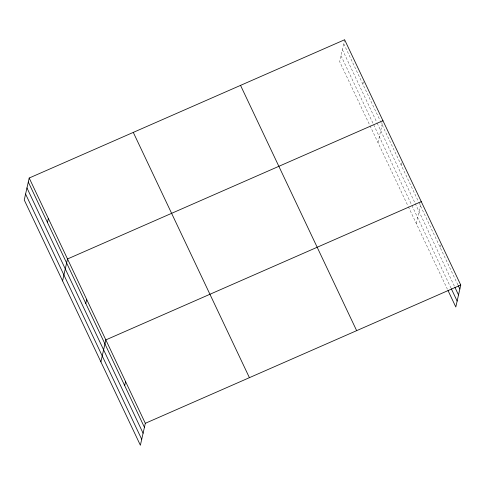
<?xml version="1.0" encoding="UTF-8"?>
<svg xmlns="http://www.w3.org/2000/svg" width="485" height="485" viewBox="0 0 485 485"><rect width="100%" height="100%" fill="white"/><g stroke="black" fill="none" stroke-linecap="round" stroke-linejoin="round"><path stroke-width="0.36" stroke-dasharray="2.42 1.82" d="M344.623 39.752L339.676 61.698L369.697 125.106M362.883 84.208L363.786 80.219M377.997 142.638L382.798 121.353M401.21 165.149L402.107 161.159M416.318 223.579L421.119 202.293M440.107 247.32L441.01 243.331M343.726 43.741L380.131 120.632M380.452 121.305L418.452 201.572M418.773 202.251L457.907 284.913M342.392 49.664L376.881 122.511M377.197 123.19L414.881 202.779M415.202 203.451L454.633 286.738M341.016 55.775L411.589 204.84M411.911 205.513L450.989 288.06M370.013 125.779L408.018 206.046M408.34 206.719L447.388 289.205"/><path stroke-width="0.73" d="M29.197 178.025L24.25 199.978L140.377 445.248L145.324 423.302L29.197 178.025L344.623 39.752L460.75 285.022L455.803 306.975L448.037 290.57M47.457 222.488L48.355 218.492M62.571 280.918L67.518 258.966L382.944 120.692M85.778 303.428L86.682 299.439M100.892 361.858L105.839 339.906L421.265 201.633M124.681 385.593L125.579 381.604M145.324 423.302L460.75 285.022M458.234 285.598L459.853 289.018M454.954 287.423L458.513 294.941M451.311 288.745L457.137 301.046M240.536 85.378L356.657 330.655M133.29 132.393L249.411 377.669M28.3 182.014L144.421 427.291M26.96 187.944L143.087 433.214M25.584 194.048L141.711 439.325"/></g></svg>
